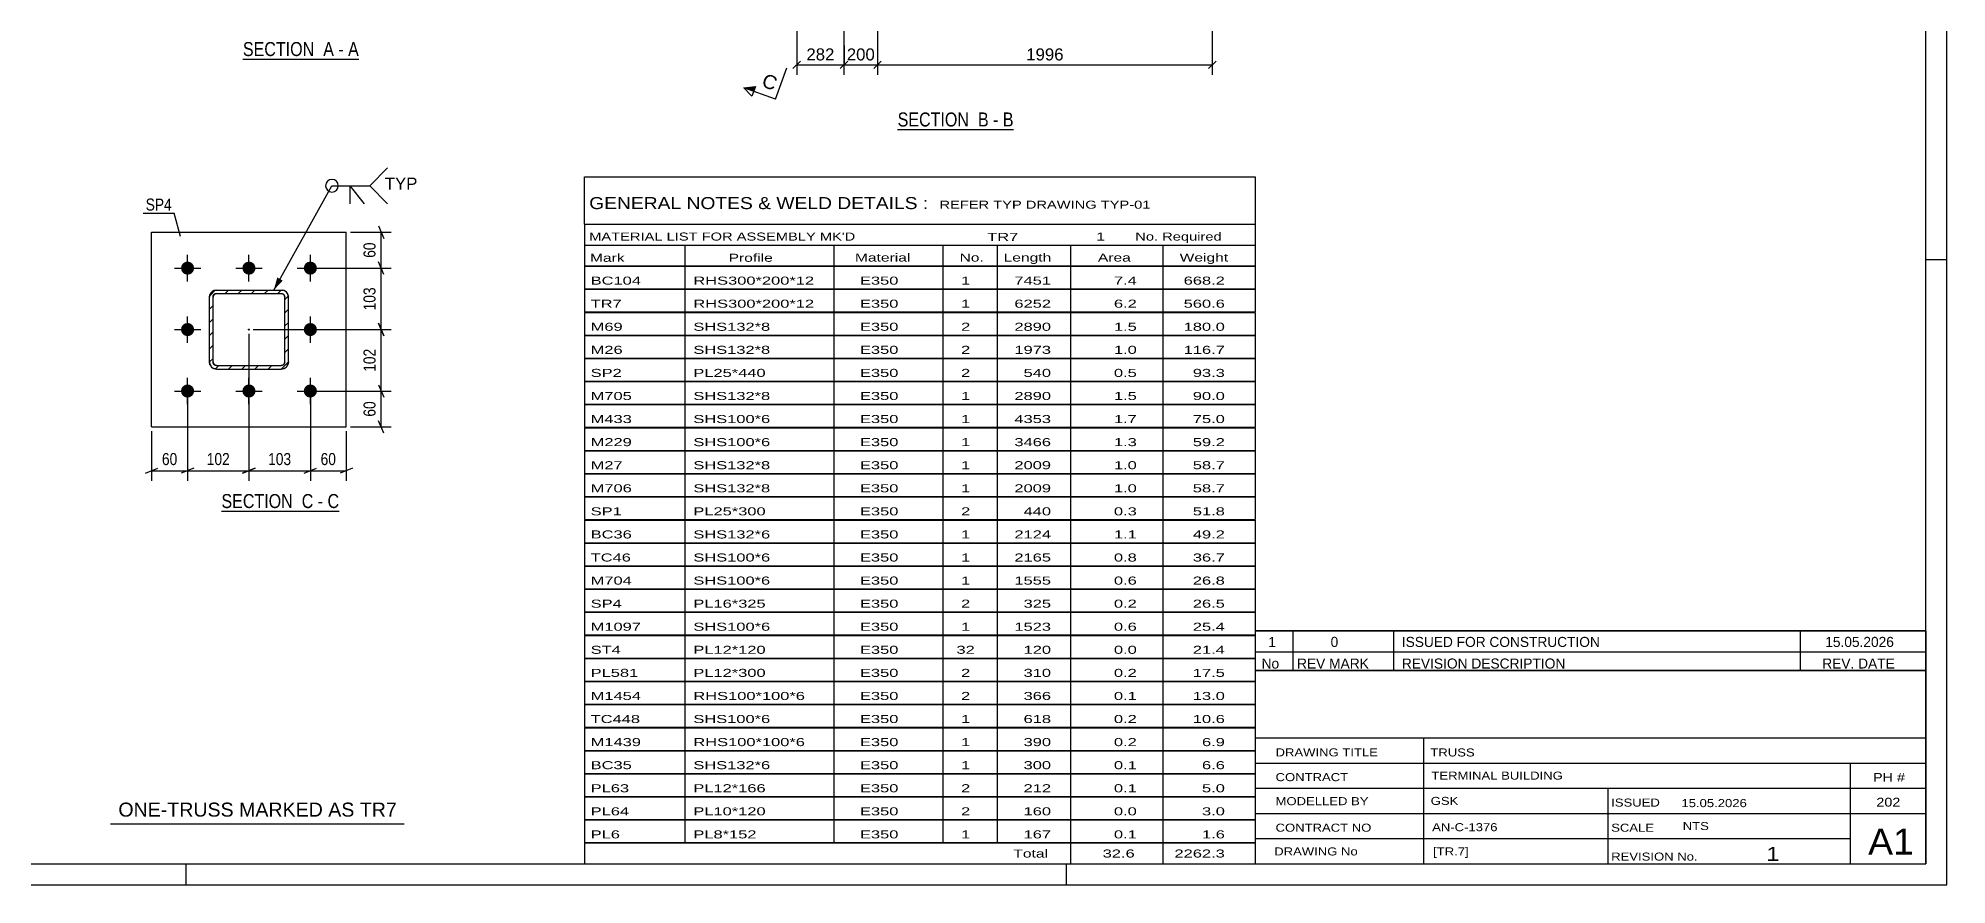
# Model space of a CAD drawing. Header units: millimetres. Extents: x -90 to 751, y -346 to 248.
# Drawn here: x 295.5 to 750.7, y -346.2 to -144.4 of the extents above; entities that cross this region are included whole.
import ezdxf

# ---------------------------------------------------------------- set-up
doc = ezdxf.new("R2010")
doc.units = ezdxf.units.MM
doc.linetypes.add('DXK_LINE_DOT2', pattern=[3.9198, 1.9599, -1.9599])
doc.linetypes.add('DXK_LINE_DOT3', pattern=[5.9187, 2.979, -0.9799, 0.9799, -0.9799])
doc.styles.add('Arial', font='ARIAL.TTF', dxfattribs={"height": 0.2})
doc.styles.add('Arial Narrow', font='ARIALN.TTF', dxfattribs={"height": 0.2})

# ---------------------------------------------------------------- blocks, each defined once
blk = doc.blocks.new('Unknown-389633021-26285')
at = {"color": 7, "linetype": 'Continuous'}
for p, q in [((585.74, -295.18), (585.74, -341.23)), ((585.74, -295.18), (745.74, -295.18)), ((745.74, -295.23), (745.74, -341.23)), ((585.74, -311.23), (745.74, -311.23)), ((625.88, -311.23), (625.88, -341.23)), ((585.74, -317.23), (745.74, -317.23)), ((727.74, -341.18), (727.74, -317.18)), ((585.74, -323.23), (745.74, -323.23)), ((669.88, -323.23), (669.88, -341.23)), ((585.74, -329.23), (745.74, -329.23)), ((585.74, -335.23), (727.74, -335.23)), ((585.74, -341.23), (745.74, -341.23))]:
    blk.add_line(p, q, dxfattribs=at)
at = {"color": 7, "style": 'Arial Narrow'}
for s, height, width, p in [('DRAWING TITLE', 1.9089, 1.425378, (590.62, -315.62)), ('TRUSS', 1.909, 1.425378, (627.55, -315.64)), ('CONTRACT', 1.909, 1.425378, (590.62, -321.52)), ('TERMINAL BUILDING', 1.9089, 1.425378, (627.8, -321.16)), ('MODELLED BY', 1.9089, 1.425378, (590.62, -327.25)), ('GSK', 1.909, 1.425378, (627.62, -327.19)), ('ISSUED', 1.909, 1.425378, (670.68, -327.59)), ('15.05.2026', 1.909, 1.425378, (687.43, -327.71)), ('CONTRACT NO', 1.9089, 1.425378, (590.62, -333.57)), ('AN-C-1376', 1.909, 1.425378, (627.97, -333.45)), ('SCALE', 1.909, 1.425378, (670.68, -333.58)), ('A1', 6.204, 1.25, (731.98, -339.03)), ('DRAWING No', 1.909, 1.425378, (590.3, -339.23)), ('[TR.7]', 1.909, 1.425378, (628.2, -339.24)), ('REVISION No.', 1.9089, 1.425378, (670.68, -340.46)), ('1', 3.34, 1.5, (707.65, -340.55))]:
    blk.add_text(s, height=height, dxfattribs=dict(at, width=width)).set_placement(p)
at = {"color": 7, "linetype": 'Continuous', "style": 'Arial Narrow'}
for s, height, width, p in [('PH #', 2.1, 1.42538, (733.14, -321.68)), ('202', 2.1, 1.42538, (733.93, -327.58)), ('NTS', 1.909, 1.425378, (687.74, -333.18))]:
    blk.add_text(s, height=height, dxfattribs=dict(at, width=width)).set_placement(p)
blk = doc.blocks.new('Unknown-389633021-1131')
at = {"color": 5, "linetype": 'Continuous'}
for p, q in [((750.74, -346.23), (750.74, 247.77)), ((745.74, -341.23), (745.74, 242.77)), ((750.74, -197.23), (745.74, -197.23)), ((-85.26, -341.23), (745.74, -341.23)), ((330.74, -346.23), (330.74, -341.23)), ((540.74, -346.23), (540.74, -341.23)), ((-90.26, -346.23), (750.74, -346.23))]:
    blk.add_line(p, q, dxfattribs=at)
blk = doc.blocks.new('Unknown-389633021-26286')
at = {"color": 7, "linetype": 'Continuous'}
for p, q in [((425.74, -177.48), (585.74, -177.48)), ((425.74, -188.73), (425.74, -177.48)), ((585.74, -177.48), (585.74, -188.73)), ((425.74, -188.73), (585.74, -188.73)), ((425.74, -188.73), (425.74, -193.73)), ((585.74, -188.73), (585.74, -193.73)), ((425.74, -193.73), (585.74, -193.73)), ((425.74, -193.73), (425.74, -198.73)), ((449.74, -193.73), (449.74, -198.73)), ((485.24, -193.73), (485.24, -198.73)), ((511.24, -193.73), (511.24, -198.73)), ((524.24, -193.73), (524.24, -198.73)), ((541.74, -193.73), (541.74, -198.73)), ((563.74, -193.73), (563.74, -198.73)), ((585.74, -193.73), (585.74, -198.73)), ((425.74, -198.73), (585.74, -198.73)), ((425.74, -198.78), (425.74, -204.18)), ((425.74, -198.78), (585.74, -198.78)), ((449.74, -198.73), (449.74, -204.23)), ((485.24, -198.73), (485.24, -204.23)), ((511.24, -198.73), (511.24, -204.23)), ((524.24, -198.73), (524.24, -204.23)), ((541.74, -198.73), (541.74, -204.23)), ((563.74, -198.73), (563.74, -204.23)), ((585.74, -198.78), (585.74, -204.18)), ((425.74, -204.18), (585.74, -204.18)), ((425.74, -204.28), (425.74, -209.68)), ((425.74, -204.28), (585.74, -204.28)), ((449.74, -204.23), (449.74, -209.73)), ((485.24, -204.23), (485.24, -209.73)), ((511.24, -204.23), (511.24, -209.73)), ((524.24, -204.23), (524.24, -209.73)), ((541.74, -204.23), (541.74, -209.73)), ((563.74, -204.23), (563.74, -209.73)), ((585.74, -204.28), (585.74, -209.68)), ((425.74, -209.68), (585.74, -209.68)), ((425.74, -209.78), (425.74, -215.18)), ((425.74, -209.78), (585.74, -209.78)), ((449.74, -209.73), (449.74, -215.23)), ((485.24, -209.73), (485.24, -215.23)), ((511.24, -209.73), (511.24, -215.23)), ((524.24, -209.73), (524.24, -215.23)), ((541.74, -209.73), (541.74, -215.23)), ((563.74, -209.73), (563.74, -215.23)), ((585.74, -209.78), (585.74, -215.18)), ((425.74, -215.18), (585.74, -215.18)), ((425.74, -215.28), (425.74, -220.68)), ((425.74, -215.28), (585.74, -215.28)), ((449.74, -215.23), (449.74, -220.73)), ((485.24, -215.23), (485.24, -220.73)), ((511.24, -215.23), (511.24, -220.73)), ((524.24, -215.23), (524.24, -220.73)), ((541.74, -215.23), (541.74, -220.73)), ((563.74, -215.23), (563.74, -220.73)), ((585.74, -215.28), (585.74, -220.68)), ((425.74, -220.68), (585.74, -220.68)), ((425.74, -220.78), (425.74, -226.18)), ((425.74, -220.78), (585.74, -220.78)), ((449.74, -220.73), (449.74, -226.23)), ((485.24, -220.73), (485.24, -226.23)), ((511.24, -220.73), (511.24, -226.23)), ((524.24, -220.73), (524.24, -226.23)), ((541.74, -220.73), (541.74, -226.23)), ((563.74, -220.73), (563.74, -226.23)), ((585.74, -220.78), (585.74, -226.18)), ((425.74, -226.18), (585.74, -226.18)), ((425.74, -226.28), (425.74, -231.68)), ((425.74, -226.28), (585.74, -226.28)), ((449.74, -226.23), (449.74, -231.73)), ((485.24, -226.23), (485.24, -231.73)), ((511.24, -226.23), (511.24, -231.73)), ((524.24, -226.23), (524.24, -231.73)), ((541.74, -226.23), (541.74, -231.73)), ((563.74, -226.23), (563.74, -231.73)), ((585.74, -226.28), (585.74, -231.68)), ((425.74, -231.68), (585.74, -231.68)), ((425.74, -231.78), (425.74, -237.18)), ((425.74, -231.78), (585.74, -231.78)), ((449.74, -231.73), (449.74, -237.23)), ((485.24, -231.73), (485.24, -237.23)), ((511.24, -231.73), (511.24, -237.23)), ((524.24, -231.73), (524.24, -237.23)), ((541.74, -231.73), (541.74, -237.23)), ((563.74, -231.73), (563.74, -237.23)), ((585.74, -231.78), (585.74, -237.18)), ((425.74, -237.18), (585.74, -237.18)), ((425.74, -237.28), (425.74, -242.68)), ((425.74, -237.28), (585.74, -237.28)), ((449.74, -237.23), (449.74, -242.73)), ((485.24, -237.23), (485.24, -242.73)), ((511.24, -237.23), (511.24, -242.73)), ((524.24, -237.23), (524.24, -242.73)), ((541.74, -237.23), (541.74, -242.73)), ((563.74, -237.23), (563.74, -242.73)), ((585.74, -237.28), (585.74, -242.68)), ((425.74, -242.68), (585.74, -242.68)), ((425.74, -242.78), (425.74, -248.18)), ((425.74, -242.78), (585.74, -242.78)), ((449.74, -242.73), (449.74, -248.23)), ((485.24, -242.73), (485.24, -248.23)), ((511.24, -242.73), (511.24, -248.23)), ((524.24, -242.73), (524.24, -248.23)), ((541.74, -242.73), (541.74, -248.23)), ((563.74, -242.73), (563.74, -248.23)), ((585.74, -242.78), (585.74, -248.18)), ((425.74, -248.18), (585.74, -248.18)), ((425.74, -248.28), (425.74, -253.68)), ((425.74, -248.28), (585.74, -248.28)), ((449.74, -248.23), (449.74, -253.73)), ((485.24, -248.23), (485.24, -253.73)), ((511.24, -248.23), (511.24, -253.73)), ((524.24, -248.23), (524.24, -253.73)), ((541.74, -248.23), (541.74, -253.73)), ((563.74, -248.23), (563.74, -253.73)), ((585.74, -248.28), (585.74, -253.68)), ((425.74, -253.68), (585.74, -253.68)), ((425.74, -253.78), (425.74, -259.18)), ((425.74, -253.78), (585.74, -253.78)), ((449.74, -253.73), (449.74, -259.23)), ((485.24, -253.73), (485.24, -259.23)), ((511.24, -253.73), (511.24, -259.23)), ((524.24, -253.73), (524.24, -259.23)), ((541.74, -253.73), (541.74, -259.23)), ((563.74, -253.73), (563.74, -259.23)), ((585.74, -253.78), (585.74, -259.18)), ((425.74, -259.18), (585.74, -259.18)), ((425.74, -259.28), (425.74, -264.68)), ((425.74, -259.28), (585.74, -259.28)), ((449.74, -259.23), (449.74, -264.73)), ((485.24, -259.23), (485.24, -264.73)), ((511.24, -259.23), (511.24, -264.73)), ((524.24, -259.23), (524.24, -264.73)), ((541.74, -259.23), (541.74, -264.73)), ((563.74, -259.23), (563.74, -264.73)), ((585.74, -259.28), (585.74, -264.68)), ((425.74, -264.68), (585.74, -264.68)), ((425.74, -264.78), (425.74, -270.18)), ((425.74, -264.78), (585.74, -264.78)), ((449.74, -264.73), (449.74, -270.23)), ((485.24, -264.73), (485.24, -270.23)), ((511.24, -264.73), (511.24, -270.23)), ((524.24, -264.73), (524.24, -270.23)), ((541.74, -264.73), (541.74, -270.23)), ((563.74, -264.73), (563.74, -270.23)), ((585.74, -264.78), (585.74, -270.18)), ((425.74, -270.18), (585.74, -270.18)), ((425.74, -270.28), (425.74, -275.68)), ((425.74, -270.28), (585.74, -270.28)), ((449.74, -270.23), (449.74, -275.73)), ((485.24, -270.23), (485.24, -275.73)), ((511.24, -270.23), (511.24, -275.73)), ((524.24, -270.23), (524.24, -275.73)), ((541.74, -270.23), (541.74, -275.73)), ((563.74, -270.23), (563.74, -275.73)), ((585.74, -270.28), (585.74, -275.68)), ((425.74, -275.68), (585.74, -275.68)), ((425.74, -275.78), (425.74, -281.18)), ((425.74, -275.78), (585.74, -275.78)), ((449.74, -275.73), (449.74, -281.23)), ((485.24, -275.73), (485.24, -281.23)), ((511.24, -275.73), (511.24, -281.23)), ((524.24, -275.73), (524.24, -281.23)), ((541.74, -275.73), (541.74, -281.23)), ((563.74, -275.73), (563.74, -281.23)), ((585.74, -275.78), (585.74, -281.18)), ((425.74, -281.18), (585.74, -281.18)), ((425.74, -281.28), (425.74, -286.68)), ((425.74, -281.28), (585.74, -281.28)), ((449.74, -281.23), (449.74, -286.73)), ((485.24, -281.23), (485.24, -286.73)), ((511.24, -281.23), (511.24, -286.73)), ((524.24, -281.23), (524.24, -286.73)), ((541.74, -281.23), (541.74, -286.73)), ((563.74, -281.23), (563.74, -286.73)), ((585.74, -281.28), (585.74, -286.68)), ((425.74, -286.68), (585.74, -286.68)), ((425.74, -286.78), (425.74, -292.18)), ((425.74, -286.78), (585.74, -286.78)), ((449.74, -286.73), (449.74, -292.23)), ((485.24, -286.73), (485.24, -292.23)), ((511.24, -286.73), (511.24, -292.23)), ((524.24, -286.73), (524.24, -292.23)), ((541.74, -286.73), (541.74, -292.23)), ((563.74, -286.73), (563.74, -292.23)), ((585.74, -286.78), (585.74, -292.18)), ((425.74, -292.18), (585.74, -292.18)), ((425.74, -292.28), (425.74, -297.68)), ((425.74, -292.28), (585.74, -292.28)), ((449.74, -292.23), (449.74, -297.73)), ((485.24, -292.23), (485.24, -297.73)), ((511.24, -292.23), (511.24, -297.73)), ((524.24, -292.23), (524.24, -297.73)), ((541.74, -292.23), (541.74, -297.73)), ((563.74, -292.23), (563.74, -297.73)), ((585.74, -292.28), (585.74, -297.68)), ((425.74, -297.68), (585.74, -297.68)), ((425.74, -297.78), (425.74, -303.18)), ((425.74, -297.78), (585.74, -297.78)), ((449.74, -297.73), (449.74, -303.23)), ((485.24, -297.73), (485.24, -303.23)), ((511.24, -297.73), (511.24, -303.23)), ((524.24, -297.73), (524.24, -303.23)), ((541.74, -297.73), (541.74, -303.23)), ((563.74, -297.73), (563.74, -303.23)), ((585.74, -297.78), (585.74, -303.18)), ((425.74, -303.18), (585.74, -303.18)), ((425.74, -303.28), (425.74, -308.68)), ((425.74, -303.28), (585.74, -303.28)), ((449.74, -303.23), (449.74, -308.73)), ((485.24, -303.23), (485.24, -308.73)), ((511.24, -303.23), (511.24, -308.73)), ((524.24, -303.23), (524.24, -308.73)), ((541.74, -303.23), (541.74, -308.73)), ((563.74, -303.23), (563.74, -308.73)), ((585.74, -303.28), (585.74, -308.68)), ((425.74, -308.68), (585.74, -308.68)), ((425.74, -308.78), (425.74, -314.18)), ((425.74, -308.78), (585.74, -308.78)), ((449.74, -308.73), (449.74, -314.23)), ((485.24, -308.73), (485.24, -314.23)), ((511.24, -308.73), (511.24, -314.23)), ((524.24, -308.73), (524.24, -314.23)), ((541.74, -308.73), (541.74, -314.23)), ((563.74, -308.73), (563.74, -314.23)), ((585.74, -308.78), (585.74, -314.18)), ((425.74, -314.18), (585.74, -314.18)), ((425.74, -314.28), (425.74, -319.68)), ((425.74, -314.28), (585.74, -314.28)), ((449.74, -314.23), (449.74, -319.73)), ((485.24, -314.23), (485.24, -319.73)), ((511.24, -314.23), (511.24, -319.73)), ((524.24, -314.23), (524.24, -319.73)), ((541.74, -314.23), (541.74, -319.73)), ((563.74, -314.23), (563.74, -319.73)), ((585.74, -314.28), (585.74, -319.68)), ((425.74, -319.68), (585.74, -319.68)), ((425.74, -319.78), (425.74, -325.18)), ((425.74, -319.78), (585.74, -319.78)), ((449.74, -319.73), (449.74, -325.23)), ((485.24, -319.73), (485.24, -325.23)), ((511.24, -319.73), (511.24, -325.23)), ((524.24, -319.73), (524.24, -325.23)), ((541.74, -319.73), (541.74, -325.23)), ((563.74, -319.73), (563.74, -325.23)), ((585.74, -319.78), (585.74, -325.18)), ((425.74, -325.18), (585.74, -325.18)), ((425.74, -325.28), (425.74, -330.68)), ((425.74, -325.28), (585.74, -325.28)), ((449.74, -325.23), (449.74, -330.73)), ((485.24, -325.23), (485.24, -330.73)), ((511.24, -325.23), (511.24, -330.73)), ((524.24, -325.23), (524.24, -330.73)), ((541.74, -325.23), (541.74, -330.73)), ((563.74, -325.23), (563.74, -330.73)), ((585.74, -325.28), (585.74, -330.68)), ((425.74, -330.68), (585.74, -330.68)), ((425.74, -330.78), (425.74, -336.18)), ((425.74, -330.78), (585.74, -330.78)), ((449.74, -330.73), (449.74, -336.23)), ((485.24, -330.73), (485.24, -336.23)), ((511.24, -330.73), (511.24, -336.23)), ((524.24, -330.73), (524.24, -336.23)), ((541.74, -330.73), (541.74, -336.23)), ((563.74, -330.73), (563.74, -336.23)), ((585.74, -330.78), (585.74, -336.18)), ((425.74, -336.18), (585.74, -336.18)), ((425.74, -336.23), (585.74, -336.23)), ((425.74, -336.23), (425.74, -341.23)), ((541.74, -336.23), (541.74, -341.23)), ((563.74, -336.23), (563.74, -341.23)), ((585.74, -336.23), (585.74, -341.23)), ((425.74, -341.23), (585.74, -341.23))]:
    blk.add_line(p, q, dxfattribs=at)
at = {"color": 7, "style": 'Arial Narrow'}
for s, height, width, p in [('GENERAL NOTES & WELD DETAILS :', 2.8633, 1.4, (426.89, -185.17)), ('REFER TYP DRAWING TYP-01', 1.9089, 1.6, (510.44, -185.07)), ("MATERIAL LIST FOR ASSEMBLY MK'D", 1.9089, 1.6, (426.89, -192.67)), ('TR7', 1.909, 1.794707, (521.83, -192.76)), ('1', 1.91, 1.794707, (547.82, -192.67)), ('No. Required', 1.9089, 1.6, (557.15, -192.67)), ('Mark', 1.909, 1.7, (427.08, -197.73)), ('Profile', 1.909, 1.7, (460.15, -197.73)), ('Material', 1.909, 1.7, (490.28, -197.67)), ('No.', 1.909, 1.7, (515.24, -197.67)), ('Length', 1.909, 1.7, (525.74, -197.67)), ('Area', 1.909, 1.7, (548.24, -197.67)), ('Weight', 1.909, 1.7, (567.74, -197.67))]:
    blk.add_text(s, height=height, dxfattribs=dict(at, width=width)).set_placement(p)
at = {"color": 7, "linetype": 'Continuous', "style": 'Arial Narrow'}
for s, height, width, p in [('BC104', 1.909, 1.794707, (427.24, -203.17)), ('RHS300*200*12', 1.9089, 1.794707, (451.74, -203.17)), ('E350', 1.909, 1.794707, (491.48, -203.17)), ('1', 1.91, 1.794707, (515.6, -203.17)), ('7451', 1.909, 1.794707, (528.32, -203.17)), ('7.4', 1.909, 1.794707, (552.06, -203.17)), ('668.2', 1.909, 1.794707, (568.7, -203.17)), ('TR7', 1.909, 1.794707, (427.24, -208.67)), ('RHS300*200*12', 1.9089, 1.794707, (451.74, -208.67)), ('E350', 1.909, 1.794707, (491.48, -208.67)), ('1', 1.91, 1.794707, (515.6, -208.67)), ('6252', 1.909, 1.794707, (528.32, -208.67)), ('6.2', 1.909, 1.794707, (552.06, -208.67)), ('560.6', 1.909, 1.794707, (568.7, -208.67)), ('M69', 1.909, 1.794707, (427.24, -214.17)), ('SHS132*8', 1.909, 1.794707, (451.74, -214.17)), ('E350', 1.909, 1.794707, (491.48, -214.17)), ('2', 1.91, 1.794707, (515.6, -214.17)), ('2890', 1.909, 1.794707, (528.32, -214.17)), ('1.5', 1.909, 1.794707, (552.06, -214.17)), ('180.0', 1.909, 1.794707, (568.7, -214.17)), ('M26', 1.909, 1.794707, (427.24, -219.67)), ('SHS132*8', 1.909, 1.794707, (451.74, -219.67)), ('E350', 1.909, 1.794707, (491.48, -219.67)), ('2', 1.91, 1.794707, (515.6, -219.67)), ('1973', 1.909, 1.794707, (528.32, -219.67)), ('1.0', 1.909, 1.794707, (552.06, -219.67)), ('116.7', 1.909, 1.794707, (568.7, -219.67)), ('SP2', 1.909, 1.794707, (427.24, -225.17)), ('PL25*440', 1.909, 1.794707, (451.74, -225.17)), ('E350', 1.909, 1.794707, (491.48, -225.17)), ('2', 1.91, 1.794707, (515.6, -225.17)), ('540', 1.909, 1.794707, (530.51, -225.17)), ('0.5', 1.909, 1.794707, (552.06, -225.17)), ('93.3', 1.909, 1.794707, (570.88, -225.17)), ('M705', 1.909, 1.794707, (427.24, -230.67)), ('SHS132*8', 1.909, 1.794707, (451.74, -230.67)), ('E350', 1.909, 1.794707, (491.48, -230.67)), ('1', 1.91, 1.794707, (515.6, -230.67)), ('2890', 1.909, 1.794707, (528.32, -230.67)), ('1.5', 1.909, 1.794707, (552.06, -230.67)), ('90.0', 1.909, 1.794707, (570.88, -230.67)), ('M433', 1.909, 1.794707, (427.24, -236.17)), ('SHS100*6', 1.909, 1.794707, (451.74, -236.17)), ('E350', 1.909, 1.794707, (491.48, -236.17)), ('1', 1.91, 1.794707, (515.6, -236.17)), ('4353', 1.909, 1.794707, (528.32, -236.17)), ('1.7', 1.909, 1.794707, (552.06, -236.17)), ('75.0', 1.909, 1.794707, (570.88, -236.17)), ('M229', 1.909, 1.794707, (427.24, -241.67)), ('SHS100*6', 1.909, 1.794707, (451.74, -241.67)), ('E350', 1.909, 1.794707, (491.48, -241.67)), ('1', 1.91, 1.794707, (515.6, -241.67)), ('3466', 1.909, 1.794707, (528.32, -241.67)), ('1.3', 1.909, 1.794707, (552.06, -241.67)), ('59.2', 1.909, 1.794707, (570.88, -241.67)), ('M27', 1.909, 1.794707, (427.24, -247.17)), ('SHS132*8', 1.909, 1.794707, (451.74, -247.17)), ('E350', 1.909, 1.794707, (491.48, -247.17)), ('1', 1.91, 1.794707, (515.6, -247.17)), ('2009', 1.909, 1.794707, (528.32, -247.17)), ('1.0', 1.909, 1.794707, (552.06, -247.17)), ('58.7', 1.909, 1.794707, (570.88, -247.17)), ('M706', 1.909, 1.794707, (427.24, -252.67)), ('SHS132*8', 1.909, 1.794707, (451.74, -252.67)), ('E350', 1.909, 1.794707, (491.48, -252.67)), ('1', 1.91, 1.794707, (515.6, -252.67)), ('2009', 1.909, 1.794707, (528.32, -252.67)), ('1.0', 1.909, 1.794707, (552.06, -252.67)), ('58.7', 1.909, 1.794707, (570.88, -252.67)), ('SP1', 1.909, 1.794707, (427.24, -258.17)), ('PL25*300', 1.909, 1.794707, (451.74, -258.17)), ('E350', 1.909, 1.794707, (491.48, -258.17)), ('2', 1.91, 1.794707, (515.6, -258.17)), ('440', 1.909, 1.794707, (530.51, -258.17)), ('0.3', 1.909, 1.794707, (552.06, -258.17)), ('51.8', 1.909, 1.794707, (570.88, -258.17)), ('BC36', 1.909, 1.794707, (427.24, -263.67)), ('SHS132*6', 1.909, 1.794707, (451.74, -263.67)), ('E350', 1.909, 1.794707, (491.48, -263.67)), ('1', 1.91, 1.794707, (515.6, -263.67)), ('2124', 1.909, 1.794707, (528.32, -263.67)), ('1.1', 1.909, 1.794707, (552.06, -263.67)), ('49.2', 1.909, 1.794707, (570.88, -263.67)), ('TC46', 1.909, 1.794707, (427.24, -269.17)), ('SHS100*6', 1.909, 1.794707, (451.74, -269.17)), ('E350', 1.909, 1.794707, (491.48, -269.17)), ('1', 1.91, 1.794707, (515.6, -269.17)), ('2165', 1.909, 1.794707, (528.32, -269.17)), ('0.8', 1.909, 1.794707, (552.06, -269.17)), ('36.7', 1.909, 1.794707, (570.88, -269.17)), ('M704', 1.909, 1.794707, (427.24, -274.67)), ('SHS100*6', 1.909, 1.794707, (451.74, -274.67)), ('E350', 1.909, 1.794707, (491.48, -274.67)), ('1', 1.91, 1.794707, (515.6, -274.67)), ('1555', 1.909, 1.794707, (528.32, -274.67)), ('0.6', 1.909, 1.794707, (552.06, -274.67)), ('26.8', 1.909, 1.794707, (570.88, -274.67)), ('SP4', 1.909, 1.794707, (427.24, -280.17)), ('PL16*325', 1.909, 1.794707, (451.74, -280.17)), ('E350', 1.909, 1.794707, (491.48, -280.17)), ('2', 1.91, 1.794707, (515.6, -280.17)), ('325', 1.909, 1.794707, (530.51, -280.17)), ('0.2', 1.909, 1.794707, (552.06, -280.17)), ('26.5', 1.909, 1.794707, (570.88, -280.17)), ('M1097', 1.909, 1.794707, (427.24, -285.67)), ('SHS100*6', 1.909, 1.794707, (451.74, -285.67)), ('E350', 1.909, 1.794707, (491.48, -285.67)), ('1', 1.91, 1.794707, (515.6, -285.67)), ('1523', 1.909, 1.794707, (528.32, -285.67)), ('0.6', 1.909, 1.794707, (552.06, -285.67)), ('25.4', 1.909, 1.794707, (570.88, -285.67)), ('ST4', 1.909, 1.794707, (427.24, -291.17)), ('PL12*120', 1.909, 1.794707, (451.74, -291.17)), ('E350', 1.909, 1.794707, (491.48, -291.17)), ('32', 1.909, 1.794707, (514.5, -291.17)), ('120', 1.909, 1.794707, (530.51, -291.17)), ('0.0', 1.909, 1.794707, (552.06, -291.17)), ('21.4', 1.909, 1.794707, (570.88, -291.17)), ('PL581', 1.909, 1.794707, (427.24, -296.67)), ('PL12*300', 1.909, 1.794707, (451.74, -296.67)), ('E350', 1.909, 1.794707, (491.48, -296.67)), ('2', 1.91, 1.794707, (515.6, -296.67)), ('310', 1.909, 1.794707, (530.51, -296.67)), ('0.2', 1.909, 1.794707, (552.06, -296.67)), ('17.5', 1.909, 1.794707, (570.88, -296.67)), ('M1454', 1.909, 1.794707, (427.24, -302.17)), ('RHS100*100*6', 1.9089, 1.794707, (451.74, -302.17)), ('E350', 1.909, 1.794707, (491.48, -302.17)), ('2', 1.91, 1.794707, (515.6, -302.17)), ('366', 1.909, 1.794707, (530.51, -302.17)), ('0.1', 1.909, 1.794707, (552.06, -302.17)), ('13.0', 1.909, 1.794707, (570.88, -302.17)), ('TC448', 1.909, 1.794707, (427.24, -307.67)), ('SHS100*6', 1.909, 1.794707, (451.74, -307.67)), ('E350', 1.909, 1.794707, (491.48, -307.67)), ('1', 1.91, 1.794707, (515.6, -307.67)), ('618', 1.909, 1.794707, (530.51, -307.67)), ('0.2', 1.909, 1.794707, (552.06, -307.67)), ('10.6', 1.909, 1.794707, (570.88, -307.67)), ('M1439', 1.909, 1.794707, (427.24, -313.17)), ('RHS100*100*6', 1.9089, 1.794707, (451.74, -313.17)), ('E350', 1.909, 1.794707, (491.48, -313.17)), ('1', 1.91, 1.794707, (515.6, -313.17)), ('390', 1.909, 1.794707, (530.51, -313.17)), ('0.2', 1.909, 1.794707, (552.06, -313.17)), ('6.9', 1.909, 1.794707, (573.07, -313.17)), ('BC35', 1.909, 1.794707, (427.24, -318.67)), ('SHS132*6', 1.909, 1.794707, (451.74, -318.67)), ('E350', 1.909, 1.794707, (491.48, -318.67)), ('1', 1.91, 1.794707, (515.6, -318.67)), ('300', 1.909, 1.794707, (530.51, -318.67)), ('0.1', 1.909, 1.794707, (552.06, -318.67)), ('6.6', 1.909, 1.794707, (573.07, -318.67)), ('PL63', 1.909, 1.794707, (427.24, -324.17)), ('PL12*166', 1.909, 1.794707, (451.74, -324.17)), ('E350', 1.909, 1.794707, (491.48, -324.17)), ('2', 1.91, 1.794707, (515.6, -324.17)), ('212', 1.909, 1.794707, (530.51, -324.17)), ('0.1', 1.909, 1.794707, (552.06, -324.17)), ('5.0', 1.909, 1.794707, (573.07, -324.17)), ('PL64', 1.909, 1.794707, (427.24, -329.67)), ('PL10*120', 1.909, 1.794707, (451.74, -329.67)), ('E350', 1.909, 1.794707, (491.48, -329.67)), ('2', 1.91, 1.794707, (515.6, -329.67)), ('160', 1.909, 1.794707, (530.51, -329.67)), ('0.0', 1.909, 1.794707, (552.06, -329.67)), ('3.0', 1.909, 1.794707, (573.07, -329.67)), ('PL6', 1.909, 1.794707, (427.24, -335.17)), ('PL8*152', 1.909, 1.794707, (451.74, -335.17)), ('E350', 1.909, 1.794707, (491.48, -335.17)), ('1', 1.91, 1.794707, (515.6, -335.17)), ('167', 1.909, 1.794707, (530.51, -335.17)), ('0.1', 1.909, 1.794707, (552.06, -335.17)), ('1.6', 1.909, 1.794707, (573.07, -335.17)), ('Total', 1.909, 1.7, (528.07, -339.73)), ('32.6', 1.909, 1.794707, (549.38, -339.73)), ('2262.3', 1.909, 1.794707, (566.51, -339.73))]:
    blk.add_text(s, height=height, dxfattribs=dict(at, width=width)).set_placement(p)
blk = doc.blocks.new('Unknown-389633021-26287')
at = {"color": 7, "linetype": 'Continuous'}
blk.add_line((312.74, -331.73), (382.74, -331.73), dxfattribs=at)
at = {"color": 7, "style": 'Arial'}
blk.add_text('ONE-TRUSS MARKED AS TR7', height=3.3428, dxfattribs=at).set_placement((314.58, -329.98))
blk = doc.blocks.new('Unknown-389633021-26288')
at = {"color": 7, "linetype": 'Continuous'}
for p, q in [((585.74, -285.68), (745.74, -285.68)), ((745.74, -285.68), (585.74, -285.68)), ((585.74, -285.68), (585.74, -290.68)), ((594.74, -285.68), (594.74, -290.68)), ((618.74, -285.68), (618.74, -290.68)), ((715.74, -285.68), (715.74, -290.68)), ((745.74, -285.68), (745.74, -290.68)), ((585.74, -290.68), (745.74, -290.68)), ((585.74, -290.68), (585.74, -295.18)), ((585.74, -290.68), (745.74, -290.68)), ((594.74, -290.68), (594.74, -295.18)), ((618.74, -290.68), (618.74, -295.18)), ((715.74, -290.68), (715.74, -295.18)), ((745.74, -290.68), (745.74, -295.18)), ((745.74, -295.18), (585.74, -295.18))]:
    blk.add_line(p, q, dxfattribs=at)
at = {"color": 7, "linetype": 'Continuous', "style": 'Arial Narrow'}
for s, height, width, p in [('1', 2.39, 1.196471, (588.9, -289.53)), ('0', 2.39, 1.196471, (603.75, -289.53)), ('ISSUED FOR CONSTRUCTION', 2.3861, 1.196471, (620.74, -289.53)), ('15.05.2026', 2.386, 1.196471, (721.74, -289.53)), ('No', 2.386, 1.2, (587.28, -294.68)), ('REV MARK', 2.386, 1.2, (595.74, -294.68)), ('REVISION DESCRIPTION', 2.3861, 1.2, (620.74, -294.68)), ('REV. DATE', 2.386, 1.2, (721.02, -294.68))]:
    blk.add_text(s, height=height, dxfattribs=dict(at, width=width)).set_placement(p)
blk = doc.blocks.new('Unknown-389633021-13 - 2295')
at = {"color": 6, "linetype": 'Continuous'}
blk.add_line((344.29, -149.44), (371.94, -149.44), dxfattribs=at)
at = {"color": 0, "linetype": 'Continuous'}
blk.add_wipeout([(362.4, -148.69), (362.4, -145.19), (344.29, -145.19), (344.29, -148.69)], dxfattribs=at)
at = {"color": 7, "linetype": 'Continuous', "style": 'Arial Narrow'}
blk.add_text('SECTION ', height=3.34, dxfattribs=at).set_placement((344.29, -148.69))
at = {"color": 0, "linetype": 'Continuous'}
blk.add_wipeout([(366.01, -148.69), (366.01, -145.19), (363.45, -145.19), (363.45, -148.69)], dxfattribs=at)
blk.add_wipeout([(368.33, -148.69), (368.33, -145.19), (367.06, -145.19), (367.06, -148.69)], dxfattribs=at)
at = {"color": 7, "linetype": 'Continuous', "style": 'Arial Narrow'}
blk.add_text('A', height=3.34, dxfattribs=at).set_placement((363.45, -148.69))
at = {"color": 0, "linetype": 'Continuous'}
blk.add_wipeout([(371.94, -148.69), (371.94, -145.19), (369.38, -145.19), (369.38, -148.69)], dxfattribs=at)
at = {"color": 7, "linetype": 'Continuous', "style": 'Arial Narrow'}
for s, p in [('A', (369.38, -148.69)), ('-', (367.06, -148.69))]:
    blk.add_text(s, height=3.34, dxfattribs=at).set_placement(p)
blk = doc.blocks.new('Unknown-389633021-14 - 2681')
at = {"color": 6, "linetype": 'Continuous'}
blk.add_line((500.47, -166.23), (528.12, -166.23), dxfattribs=at)
at = {"color": 0, "linetype": 'Continuous'}
blk.add_wipeout([(518.58, -165.48), (518.58, -161.98), (500.47, -161.98), (500.47, -165.48)], dxfattribs=at)
at = {"color": 7, "linetype": 'Continuous', "style": 'Arial Narrow'}
blk.add_text('SECTION ', height=3.34, dxfattribs=at).set_placement((500.47, -165.48))
at = {"color": 0, "linetype": 'Continuous'}
blk.add_wipeout([(522.19, -165.48), (522.19, -161.98), (519.63, -161.98), (519.63, -165.48)], dxfattribs=at)
blk.add_wipeout([(524.51, -165.48), (524.51, -161.98), (523.24, -161.98), (523.24, -165.48)], dxfattribs=at)
at = {"color": 7, "linetype": 'Continuous', "style": 'Arial Narrow'}
blk.add_text('B', height=3.34, dxfattribs=at).set_placement((519.63, -165.48))
at = {"color": 0, "linetype": 'Continuous'}
blk.add_wipeout([(528.12, -165.48), (528.12, -161.98), (525.56, -161.98), (525.56, -165.48)], dxfattribs=at)
at = {"color": 7, "linetype": 'Continuous', "style": 'Arial Narrow'}
for s, p in [('B', (525.56, -165.48)), ('-', (523.24, -165.48))]:
    blk.add_text(s, height=3.34, dxfattribs=at).set_placement(p)
blk = doc.blocks.new('Unknown-389633021-15 - 1373')
at = {"color": 6, "linetype": 'Continuous'}
blk.add_line((339.17, -257.18), (367.24, -257.18), dxfattribs=at)
at = {"color": 0, "linetype": 'Continuous'}
blk.add_wipeout([(357.27, -256.43), (357.27, -252.93), (339.17, -252.93), (339.17, -256.43)], dxfattribs=at)
at = {"color": 7, "linetype": 'Continuous', "style": 'Arial Narrow'}
blk.add_text('SECTION ', height=3.34, dxfattribs=at).set_placement((339.17, -256.43))
at = {"color": 0, "linetype": 'Continuous'}
blk.add_wipeout([(361.09, -256.43), (361.09, -252.93), (358.32, -252.93), (358.32, -256.43)], dxfattribs=at)
blk.add_wipeout([(363.42, -256.43), (363.42, -252.93), (362.14, -252.93), (362.14, -256.43)], dxfattribs=at)
at = {"color": 7, "linetype": 'Continuous', "style": 'Arial Narrow'}
blk.add_text('C', height=3.34, dxfattribs=at).set_placement((358.32, -256.43))
at = {"color": 0, "linetype": 'Continuous'}
blk.add_wipeout([(367.24, -256.43), (367.24, -252.93), (364.47, -252.93), (364.47, -256.43)], dxfattribs=at)
at = {"color": 7, "linetype": 'Continuous', "style": 'Arial Narrow'}
for s, p in [('-', (362.14, -256.43)), ('C', (364.47, -256.43))]:
    blk.add_text(s, height=3.34, dxfattribs=at).set_placement(p)
blk = doc.blocks.new('Bolt-389633021-1428 - 1373')
at = {"linetype": 'Continuous'}
for points in [[(331.09, -197.67, -1), (331.09, -200.81, -1)], [(345.73, -197.67, -1), (345.73, -200.81, -1)], [(360.38, -197.67, -1), (360.38, -200.81, -1)], [(331.09, -212.31, -1), (331.09, -215.46, -1)], [(360.38, -212.31, -1), (360.38, -215.46, -1)], [(331.09, -226.96, -1), (331.09, -230.1, -1)], [(345.73, -226.96, -1), (345.73, -230.1, -1)], [(360.38, -226.96, -1), (360.38, -230.1, -1)]]:
    blk.add_hatch(color=1, dxfattribs=at).paths.add_polyline_path(points)
at = {"color": 1, "linetype": 'Continuous'}
for p, q in [((327.95, -199.24), (334.23, -199.24)), ((331.09, -202.39), (331.09, -196.1)), ((342.59, -199.24), (348.88, -199.24)), ((345.73, -202.39), (345.73, -196.1)), ((357.23, -199.24), (363.52, -199.24)), ((360.38, -202.39), (360.38, -196.1)), ((327.95, -213.89), (334.23, -213.89)), ((331.09, -217.03), (331.09, -210.74)), ((357.23, -213.89), (363.52, -213.89)), ((360.38, -217.03), (360.38, -210.74)), ((331.09, -231.67), (331.09, -225.39)), ((345.73, -231.67), (345.73, -225.39)), ((360.38, -231.67), (360.38, -225.39)), ((327.95, -228.53), (334.23, -228.53)), ((342.59, -228.53), (348.88, -228.53)), ((357.23, -228.53), (363.52, -228.53))]:
    blk.add_line(p, q, dxfattribs=at)
blk = doc.blocks.new('Part-389633021-1524 - 1373')
at = {"color": 2, "linetype": 'Continuous'}
for p, q in [((322.52, -237.1), (322.52, -190.67)), ((322.52, -190.67), (368.95, -190.67)), ((368.95, -237.1), (368.95, -190.67)), ((322.52, -237.1), (368.95, -237.1))]:
    blk.add_line(p, q, dxfattribs=at)
blk = doc.blocks.new('Part-389633021-1495 - 1373')
at = {"linetype": 'Continuous'}
h = blk.add_hatch(dxfattribs=at)
h.set_pattern_fill('', scale=0.7, style=0, pattern_type=0)
h.set_pattern_definition([(45, (353.4468, -223.3136), (-1.57154, 1.57154), [])])
h.paths.add_polyline_path([(338.02, -223.31), (353.45, -223.31), (354.1, -223.18), (354.66, -222.81), (355.03, -222.26), (355.16, -221.6), (355.16, -206.17), (355.03, -205.51), (354.66, -204.96), (354.1, -204.59), (353.45, -204.46), (338.02, -204.46), (337.36, -204.59), (336.81, -204.96), (336.43, -205.51), (336.3, -206.17), (336.3, -221.6), (336.43, -222.26), (336.81, -222.81), (337.36, -223.18)])
h.paths.add_polyline_path([(337.23, -221.93), (337.16, -221.6), (337.16, -206.17), (337.23, -205.84), (337.41, -205.56), (337.69, -205.38), (338.02, -205.31), (353.45, -205.31), (353.77, -205.38), (354.05, -205.56), (354.24, -205.84), (354.3, -206.17), (354.3, -221.6), (354.24, -221.93), (354.05, -222.21), (353.77, -222.39), (353.45, -222.46), (338.02, -222.46), (337.69, -222.39), (337.41, -222.21)])
blk.add_hatch(color=30, dxfattribs=at).paths.add_polyline_path([(345.73, -213.99, -1), (345.73, -213.79, -1)])
at = {"color": 7, "linetype": 'DXK_LINE_DOT2'}
for p, q in [((337.36, -204.59), (338.02, -204.46)), ((338.02, -204.46), (353.45, -204.46)), ((353.45, -204.46), (354.1, -204.59)), ((336.3, -206.17), (336.43, -205.51)), ((336.3, -221.6), (336.3, -206.17)), ((337.23, -205.84), (337.16, -206.17)), ((337.16, -221.6), (337.16, -206.17)), ((337.41, -205.56), (337.23, -205.84)), ((337.69, -205.38), (337.41, -205.56)), ((338.02, -205.31), (337.69, -205.38)), ((338.02, -205.31), (353.45, -205.31)), ((353.77, -205.38), (353.45, -205.31)), ((354.05, -205.56), (353.77, -205.38)), ((354.24, -205.84), (354.05, -205.56)), ((354.3, -206.17), (354.24, -205.84)), ((354.3, -221.6), (354.3, -206.17)), ((355.03, -205.51), (355.16, -206.17)), ((355.16, -221.6), (355.16, -206.17)), ((336.43, -222.26), (336.3, -221.6)), ((337.16, -221.6), (337.23, -221.93)), ((337.23, -221.93), (337.41, -222.21)), ((337.41, -222.21), (337.69, -222.39)), ((337.69, -222.39), (338.02, -222.46)), ((338.02, -222.46), (353.45, -222.46)), ((353.45, -222.46), (353.77, -222.39)), ((353.77, -222.39), (354.05, -222.21)), ((354.05, -222.21), (354.24, -221.93)), ((354.24, -221.93), (354.3, -221.6)), ((355.16, -221.6), (355.03, -222.26)), ((338.02, -223.31), (337.36, -223.18)), ((338.02, -223.31), (353.45, -223.31)), ((354.1, -223.18), (353.45, -223.31))]:
    blk.add_line(p, q, dxfattribs=at)
at = {"color": 2, "linetype": 'Continuous'}
for p, q in [((338.02, -204.46), (337.36, -204.59)), ((338.02, -204.46), (338.02, -204.46)), ((338.02, -204.46), (353.45, -204.46)), ((353.45, -204.46), (353.45, -204.46)), ((354.1, -204.59), (353.45, -204.46)), ((336.43, -205.51), (336.3, -206.17)), ((336.3, -206.17), (336.3, -206.17)), ((336.3, -221.6), (336.3, -206.17)), ((337.16, -206.17), (337.23, -205.84)), ((337.16, -206.17), (337.16, -206.17)), ((337.16, -221.6), (337.16, -206.17)), ((337.23, -205.84), (337.41, -205.56)), ((337.41, -205.56), (337.69, -205.38)), ((337.69, -205.38), (338.02, -205.31)), ((338.02, -205.31), (338.02, -205.31)), ((338.02, -205.31), (353.45, -205.31)), ((353.45, -205.31), (353.45, -205.31)), ((353.45, -205.31), (353.77, -205.38)), ((353.77, -205.38), (354.05, -205.56)), ((354.05, -205.56), (354.24, -205.84)), ((354.24, -205.84), (354.3, -206.17)), ((354.3, -206.17), (354.3, -206.17)), ((354.3, -221.6), (354.3, -206.17)), ((355.16, -206.17), (355.03, -205.51)), ((355.16, -206.17), (355.16, -206.17)), ((355.16, -221.6), (355.16, -206.17)), ((336.3, -221.6), (336.3, -221.6)), ((336.3, -221.6), (336.43, -222.26)), ((337.16, -221.6), (337.16, -221.6)), ((337.23, -221.93), (337.16, -221.6)), ((337.41, -222.21), (337.23, -221.93)), ((337.69, -222.39), (337.41, -222.21)), ((338.02, -222.46), (337.69, -222.39)), ((338.02, -222.46), (338.02, -222.46)), ((338.02, -222.46), (353.45, -222.46)), ((353.77, -222.39), (353.45, -222.46)), ((353.45, -222.46), (353.45, -222.46)), ((354.05, -222.21), (353.77, -222.39)), ((354.24, -221.93), (354.05, -222.21)), ((354.3, -221.6), (354.24, -221.93)), ((354.3, -221.6), (354.3, -221.6)), ((355.03, -222.26), (355.16, -221.6)), ((355.16, -221.6), (355.16, -221.6)), ((337.36, -223.18), (338.02, -223.31)), ((338.02, -223.31), (338.02, -223.31)), ((338.02, -223.31), (353.45, -223.31)), ((353.45, -223.31), (354.1, -223.18)), ((353.45, -223.31), (353.45, -223.31))]:
    blk.add_line(p, q, dxfattribs=at)
at = {"color": 7, "linetype": 'DXK_LINE_DOT3'}
blk.add_line((345.73, -213.89), (345.73, -213.89), dxfattribs=at)
at = {"color": 30, "linetype": 'DXK_LINE_DOT3'}
blk.add_line((345.73, -213.89), (345.73, -213.89), dxfattribs=at)
at = {"color": 30, "linetype": 'Continuous'}
blk.add_circle((345.73, -213.89), 0.1, dxfattribs=at)
at = {"color": 7, "linetype": 'DXK_LINE_DOT2'}
for centre, start, end in [((338.02, -206.17), 112.5, 157.5), ((353.45, -206.17), 22.5, 67.5), ((338.02, -221.6), 202.5, 247.5), ((353.45, -221.6), 292.5, 337.5)]:
    blk.add_arc(centre, 1.71, start, end, dxfattribs=at)
at = {"color": 2, "linetype": 'Continuous'}
for centre, start, end in [((338.02, -206.17), 112.5, 157.5), ((353.45, -206.17), 22.5, 67.5), ((338.02, -221.6), 202.5, 247.5), ((353.45, -221.6), 292.5, 337.5)]:
    blk.add_arc(centre, 1.71, start, end, dxfattribs=at)
blk = doc.blocks.new('StraightDimension-389633021-2973 - 2681')
at = {"color": 7, "linetype": 'Continuous'}
for p, q in [((487.67, -137.35), (487.67, -153.18)), ((495.67, -137.35), (495.67, -153.18)), ((488.57, -149.88), (486.77, -151.68)), ((494.77, -151.68), (496.57, -149.88)), ((487.67, -150.78), (495.67, -150.78))]:
    blk.add_line(p, q, dxfattribs=at)
at = {"color": 0}
blk.add_wipeout([(495.61, -150.33), (495.61, -146.13), (487.74, -146.13), (487.74, -150.33)], dxfattribs=at)
at = {"color": 3, "style": 'Arial'}
blk.add_text('200', height=2.865, dxfattribs=at).set_placement((488.34, -149.73))
blk = doc.blocks.new('StraightDimension-389633021-2986 - 2681')
at = {"color": 7, "linetype": 'Continuous'}
for p, q in [((476.4, -133.25), (476.4, -153.18)), ((487.67, -137.35), (487.67, -153.18)), ((477.3, -149.88), (475.5, -151.68)), ((486.77, -151.68), (488.57, -149.88)), ((476.4, -150.78), (487.67, -150.78))]:
    blk.add_line(p, q, dxfattribs=at)
at = {"color": 0}
blk.add_wipeout([(485.97, -150.33), (485.97, -146.13), (478.1, -146.13), (478.1, -150.33)], dxfattribs=at)
at = {"color": 3, "style": 'Arial'}
blk.add_text('282', height=2.865, dxfattribs=at).set_placement((478.7, -149.73))
blk = doc.blocks.new('StraightDimension-389633021-2994 - 2681')
at = {"color": 7, "linetype": 'Continuous'}
for p, q in [((575.51, -108.27), (575.51, -153.18)), ((495.67, -137.35), (495.67, -153.18)), ((496.57, -149.88), (494.77, -151.68)), ((574.61, -151.68), (576.41, -149.88)), ((495.67, -150.78), (575.51, -150.78))]:
    blk.add_line(p, q, dxfattribs=at)
at = {"color": 0}
blk.add_wipeout([(540.64, -150.33), (540.64, -146.13), (530.54, -146.13), (530.54, -150.33)], dxfattribs=at)
at = {"color": 3, "style": 'Arial'}
blk.add_text('1996', height=2.865, dxfattribs=at).set_placement((531.14, -149.73))
blk = doc.blocks.new('StraightDimension-389633021-25943 - 1373')
at = {"color": 7, "linetype": 'Continuous'}
for p, q in [((361.38, -199.24), (379.67, -199.24)), ((377.87, -200.74), (376.67, -197.74)), ((377.27, -213.89), (377.27, -199.24)), ((346.73, -213.89), (379.67, -213.89)), ((376.67, -212.39), (377.87, -215.39))]:
    blk.add_line(p, q, dxfattribs=at)
at = {"color": 0}
blk.add_wipeout([(376.52, -203.22), (372.32, -203.22), (372.32, -209.91), (376.52, -209.91)], dxfattribs=at)
at = {"color": 3, "style": 'Arial Narrow'}
blk.add_text('103', height=2.863, rotation=90.0002, dxfattribs=at).set_placement((375.92, -209.31))
blk = doc.blocks.new('StraightDimension-389633021-25879 - 1373')
at = {"color": 7, "linetype": 'Continuous'}
for p, q in [((360.38, -229.53), (360.38, -249.93)), ((368.95, -238.1), (368.95, -249.93)), ((358.88, -248.13), (361.88, -246.93)), ((360.38, -247.53), (368.95, -247.53)), ((370.45, -246.93), (367.45, -248.13))]:
    blk.add_line(p, q, dxfattribs=at)
at = {"color": 0}
blk.add_wipeout([(367.09, -246.78), (367.09, -242.58), (362.23, -242.58), (362.23, -246.78)], dxfattribs=at)
at = {"color": 3, "style": 'Arial Narrow'}
blk.add_text('60', height=2.863, dxfattribs=at).set_placement((362.83, -246.18))
blk = doc.blocks.new('StraightDimension-389633021-25944 - 1373')
at = {"color": 7, "linetype": 'Continuous'}
for p, q in [((346.73, -213.89), (379.67, -213.89)), ((377.87, -215.39), (376.67, -212.39)), ((377.27, -228.53), (377.27, -213.89)), ((376.67, -227.03), (377.87, -230.03)), ((361.38, -228.53), (379.67, -228.53))]:
    blk.add_line(p, q, dxfattribs=at)
at = {"color": 0}
blk.add_wipeout([(376.52, -217.86), (372.32, -217.86), (372.32, -224.55), (376.52, -224.55)], dxfattribs=at)
at = {"color": 3, "style": 'Arial Narrow'}
blk.add_text('102', height=2.863, rotation=90.0002, dxfattribs=at).set_placement((375.92, -223.95))
blk = doc.blocks.new('StraightDimension-389633021-25880 - 1373')
at = {"color": 7, "linetype": 'Continuous'}
for p, q in [((345.73, -214.89), (345.73, -249.93)), ((360.38, -229.53), (360.38, -249.93)), ((347.23, -246.93), (344.23, -248.13)), ((345.73, -247.53), (360.38, -247.53)), ((358.88, -248.13), (361.88, -246.93))]:
    blk.add_line(p, q, dxfattribs=at)
at = {"color": 0}
blk.add_wipeout([(356.4, -246.78), (356.4, -242.58), (349.71, -242.58), (349.71, -246.78)], dxfattribs=at)
at = {"color": 3, "style": 'Arial Narrow'}
blk.add_text('103', height=2.863, dxfattribs=at).set_placement((350.31, -246.18))
blk = doc.blocks.new('StraightDimension-389633021-25945 - 1373')
at = {"color": 7, "linetype": 'Continuous'}
for p, q in [((376.67, -227.03), (377.87, -230.03)), ((361.38, -228.53), (379.67, -228.53)), ((377.27, -237.1), (377.27, -228.53)), ((377.87, -238.6), (376.67, -235.6)), ((369.95, -237.1), (379.67, -237.1))]:
    blk.add_line(p, q, dxfattribs=at)
at = {"color": 0}
blk.add_wipeout([(376.52, -230.39), (372.32, -230.39), (372.32, -235.24), (376.52, -235.24)], dxfattribs=at)
at = {"color": 3, "style": 'Arial Narrow'}
blk.add_text('60', height=2.863, rotation=90.0002, dxfattribs=at).set_placement((375.92, -234.64))
blk = doc.blocks.new('StraightDimension-389633021-25881 - 1373')
at = {"color": 7, "linetype": 'Continuous'}
for p, q in [((345.73, -214.89), (345.73, -249.93)), ((331.09, -229.53), (331.09, -249.93)), ((332.59, -246.93), (329.59, -248.13)), ((331.09, -247.53), (345.73, -247.53)), ((344.23, -248.13), (347.23, -246.93))]:
    blk.add_line(p, q, dxfattribs=at)
at = {"color": 0}
blk.add_wipeout([(341.75, -246.78), (341.75, -242.58), (335.07, -242.58), (335.07, -246.78)], dxfattribs=at)
at = {"color": 3, "style": 'Arial Narrow'}
blk.add_text('102', height=2.863, dxfattribs=at).set_placement((335.67, -246.18))
blk = doc.blocks.new('StraightDimension-389633021-25882 - 1373')
at = {"color": 7, "linetype": 'Continuous'}
for p, q in [((331.09, -229.53), (331.09, -249.93)), ((322.52, -238.1), (322.52, -249.93)), ((321.02, -248.13), (324.02, -246.93)), ((322.52, -247.53), (331.09, -247.53)), ((332.59, -246.93), (329.59, -248.13))]:
    blk.add_line(p, q, dxfattribs=at)
at = {"color": 0}
blk.add_wipeout([(329.23, -246.78), (329.23, -242.58), (324.38, -242.58), (324.38, -246.78)], dxfattribs=at)
at = {"color": 3, "style": 'Arial Narrow'}
blk.add_text('60', height=2.863, dxfattribs=at).set_placement((324.98, -246.18))
blk = doc.blocks.new('StraightDimension-389633021-25942 - 1373')
at = {"color": 7, "linetype": 'Continuous'}
for p, q in [((369.95, -190.67), (379.67, -190.67)), ((376.67, -189.17), (377.87, -192.17)), ((377.27, -199.24), (377.27, -190.67)), ((361.38, -199.24), (379.67, -199.24)), ((377.87, -200.74), (376.67, -197.74))]:
    blk.add_line(p, q, dxfattribs=at)
at = {"color": 0}
blk.add_wipeout([(376.52, -192.53), (372.32, -192.53), (372.32, -197.38), (376.52, -197.38)], dxfattribs=at)
at = {"color": 3, "style": 'Arial Narrow'}
blk.add_text('60', height=2.863, rotation=90.0002, dxfattribs=at).set_placement((375.92, -196.78))
blk = doc.blocks.new('SectionMark-389633021-3111 - 2681')
at = {"color": 6, "linetype": 'Continuous'}
blk.add_line((480.07, -111.53), (482.84, -111.21), dxfattribs=at)
at = {"color": 0, "linetype": 'Continuous'}
for points in [[(484.85, -118.85), (486.04, -115.56), (482.88, -114.41), (481.68, -117.7)], [(470.96, -157), (472.16, -153.71), (468.99, -152.56), (467.8, -155.85)]]:
    blk.add_wipeout(points, dxfattribs=at)
at = {"linetype": 'Continuous'}
for points in [[(482.41, -112.38), (481.99, -113.56), (480.07, -111.53)], [(466.56, -155.93), (466.14, -157.1), (463.79, -156.25)]]:
    blk.add_hatch(color=6, dxfattribs=at).paths.add_polyline_path(points)
at = {"color": 6, "linetype": 'Continuous'}
for p, q in [((487.58, -114.26), (480.07, -111.53)), ((480.07, -111.53), (481.99, -113.56)), ((481.99, -113.56), (482.84, -111.21)), ((487.58, -114.26), (484.85, -121.78)), ((471.31, -158.98), (474.04, -151.47)), ((463.79, -156.25), (466.56, -155.93)), ((471.31, -158.98), (463.79, -156.25)), ((465.71, -158.28), (463.79, -156.25)), ((466.56, -155.93), (465.71, -158.28))]:
    blk.add_line(p, q, dxfattribs=at)
at = {"color": 3, "linetype": 'Continuous', "style": 'Arial'}
for p in [(481.68, -117.7), (467.8, -155.85)]:
    blk.add_text('C', height=3.34, rotation=-20.002, dxfattribs=at).set_placement(p)
blk = doc.blocks.new('Mark-389633021-21828 - 1373')
at = {"color": 0}
blk.add_wipeout([(327.31, -185.52), (327.31, -182.52), (321.1, -182.52), (321.1, -185.52)], dxfattribs=at)
blk.add_wipeout([(327.31, -185.52), (327.31, -182.52), (321.1, -182.52), (321.1, -185.52)], dxfattribs=at)
at = {"color": 30, "linetype": 'Continuous'}
for p in [(320.5, -186.12), (329.4, -191.71)]:
    blk.add_line(p, (327.91, -186.12), dxfattribs=at)
at = {"color": 3, "style": 'Arial Narrow'}
blk.add_text('SP4', height=2.863, dxfattribs=at).set_placement((321.1, -185.52))
blk = doc.blocks.new('WeldMark-389633021-16923 - 1373')
at = {"linetype": 'Continuous'}
blk.add_hatch(color=30, dxfattribs=at).paths.add_polyline_path([(353.79, -202.2), (351.67, -204.46), (352.48, -201.47)])
at = {"color": 30, "linetype": 'Continuous'}
for p, q in [((351.67, -204.46), (365.53, -179.61)), ((365.53, -179.61), (374.53, -179.61))]:
    blk.add_line(p, q, dxfattribs=at)
at = {"color": 3, "linetype": 'Continuous'}
for q in [(373.24, -183.89), (369.81, -183.89)]:
    blk.add_line((369.81, -179.61), q, dxfattribs=at)
for start, end in [(90, 270), (270, 90)]:
    blk.add_arc((365.53, -179.61), 1.5, start, end, dxfattribs=at)
at = {"color": 0, "linetype": 'Continuous'}
blk.add_wipeout([(385.9, -180.51), (385.9, -177.51), (378.13, -177.51), (378.13, -180.51)], dxfattribs=at)
blk.add_wipeout([(385.9, -180.51), (385.9, -177.51), (378.13, -177.51), (378.13, -180.51)], dxfattribs=at)
at = {"color": 3, "linetype": 'Continuous'}
for q in [(378.81, -175.32), (378.81, -183.89)]:
    blk.add_line((374.53, -179.61), q, dxfattribs=at)
at = {"color": 3, "linetype": 'Continuous', "style": 'Arial'}
blk.add_text('TYP', height=2.865, dxfattribs=at).set_placement((378.13, -180.51))

msp = doc.modelspace()

# ---------------------------------------------------------------- block references
for name in ['Unknown-389633021-1131', 'Unknown-389633021-26286', 'Part-389633021-1524 - 1373', 'Bolt-389633021-1428 - 1373', 'Part-389633021-1495 - 1373', 'Unknown-389633021-26288', 'Unknown-389633021-26285', 'Unknown-389633021-26287']:
    msp.add_blockref(name, (0, 0))

# ---------------------------------------------------------------- next in the draw order: block references
for name in ['StraightDimension-389633021-2973 - 2681', 'Unknown-389633021-13 - 2295', 'Unknown-389633021-14 - 2681', 'Mark-389633021-21828 - 1373', 'StraightDimension-389633021-25943 - 1373', 'StraightDimension-389633021-25879 - 1373', 'Unknown-389633021-15 - 1373']:
    msp.add_blockref(name, (0, 0))

# ---------------------------------------------------------------- next in the draw order: block references
for name in ['StraightDimension-389633021-2994 - 2681', 'StraightDimension-389633021-2986 - 2681', 'StraightDimension-389633021-25942 - 1373', 'StraightDimension-389633021-25944 - 1373']:
    msp.add_blockref(name, (0, 0))

# ---------------------------------------------------------------- next in the draw order: block references
for name in ['SectionMark-389633021-3111 - 2681', 'WeldMark-389633021-16923 - 1373', 'StraightDimension-389633021-25880 - 1373']:
    msp.add_blockref(name, (0, 0))

# ---------------------------------------------------------------- next in the draw order: block references
for name in ['StraightDimension-389633021-25881 - 1373', 'StraightDimension-389633021-25945 - 1373']:
    msp.add_blockref(name, (0, 0))

# ---------------------------------------------------------------- next in the draw order: block references
msp.add_blockref('StraightDimension-389633021-25882 - 1373', (0, 0))

doc.saveas('drawing.dxf')
